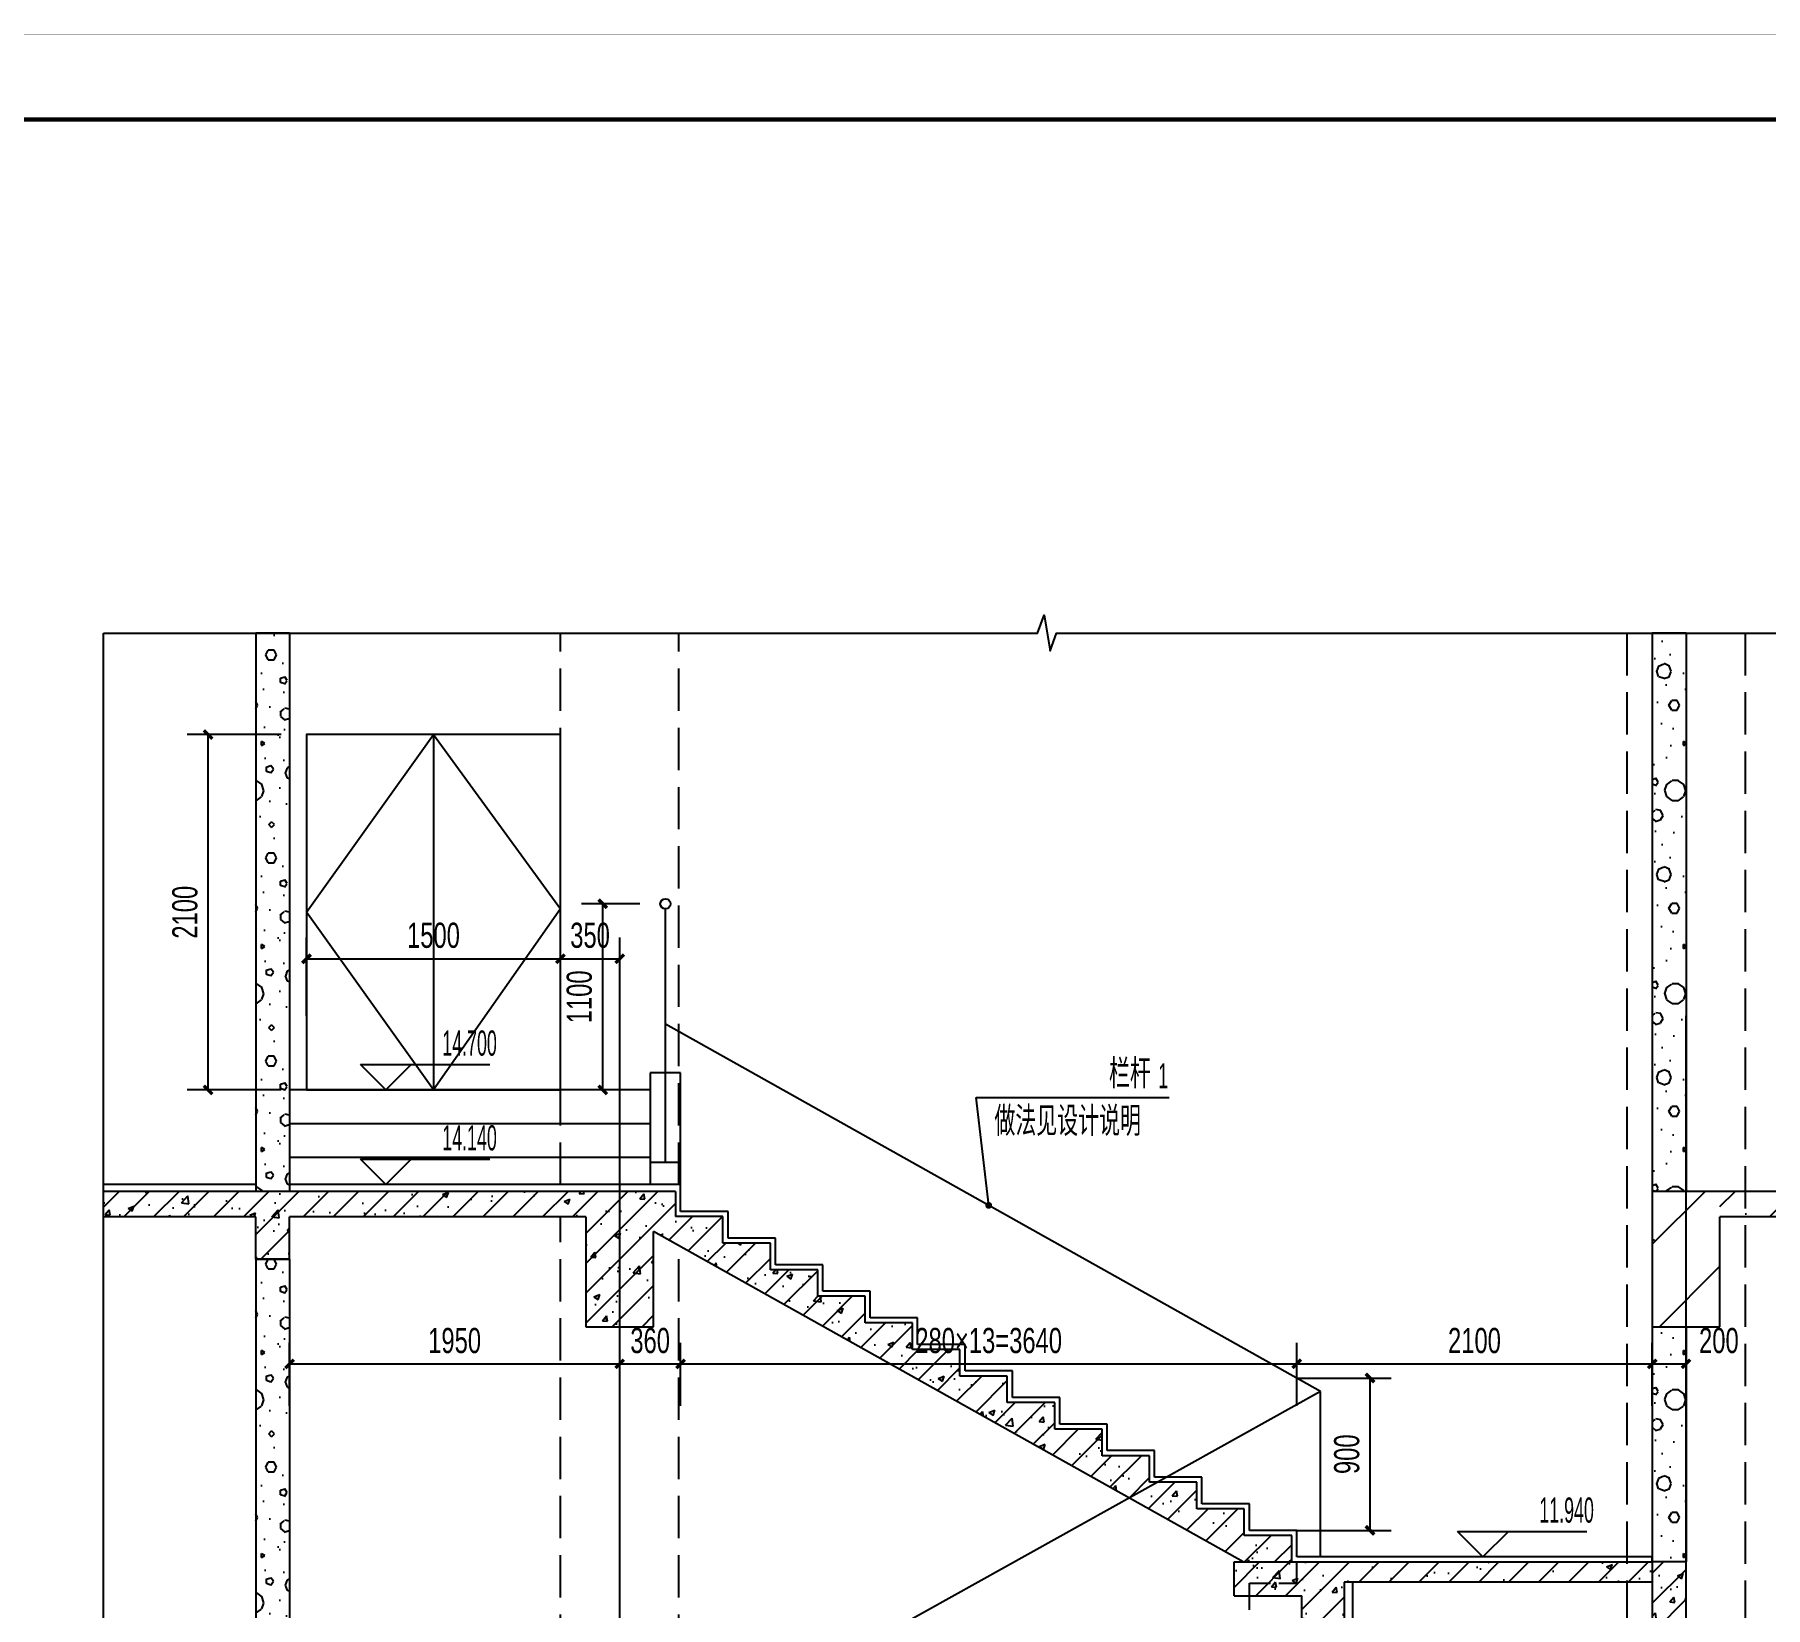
# Model space of a CAD drawing. Extents: x -26219 to 315419, y -160410 to -120810.
# Drawn here: x 119447 to 129672, y -135656 to -126361 of the extents above; entities that cross this region are included whole.
import ezdxf
from ezdxf.xclip import XClip

# ---------------------------------------------------------------- set-up
doc = ezdxf.new("R2010")
doc.units = 0
doc.header["$LTSCALE"] = 1000
doc.header["$MEASUREMENT"] = 0
doc.header["$XCLIPFRAME"] = 0
doc.linetypes.add('104-14# 核心筒$2$DOTE', pattern=[2.42, 2, -0.2, 0.02, -0.2])
doc.linetypes.add('DASH', pattern=[0.35, 0.25, -0.1])
for name, color, linetype in [('01-标注_尺寸', 124, 'Continuous'), ('01-标注_标高', 200, 'Continuous'), ('01-标注_符号', 200, 'Continuous'), ('02-TEXT_标注', 130, 'Continuous'), ('05-填充_天正', 26, 'Continuous'), ('104-14# 核心筒$2$A_AXIS-轴线', 36, '104-14# 核心筒$2$DOTE'), ('A-E_栏杆', 232, 'Continuous'), ('A_AXIS-轴线', 36, 'Continuous'), ('A_STR-砌块墙', 121, 'Continuous'), ('A_STR-砼墙', 51, 'Continuous'), ('A_STR-砼柱', 51, 'Continuous'), ('S_E_A-E_楼梯', 4, 'Continuous'), ('S_SURFACE', 6, 'Continuous')]:
    doc.layers.add(name, color=color, linetype=linetype)
doc.styles.add('_TCH_DIM', font='ros.shx', dxfattribs={"width": 0.75, "bigfont": 'jd.shx'})
doc.styles.add('_TCH_DIM_T3', font='ros.shx', dxfattribs={"width": 0.705882, "bigfont": 'jd.shx'})
doc.dimstyles.new('_TCH_ARCH&&50', dxfattribs={"dimtxt": 148.75, "dimasz": 50, "dimexe": 125, "dimexo": 150, "dimgap": 63.125, "dimtad": 1, "dimdec": 0, "dimzin": 0, "dimdsep": 46, "dimtxsty": '_TCH_DIM_T3', "dimblk": 'ARCHTICK', "dimcen": 0.09, "dimclrt": 7, "dimazin": 2, "dimtfac": 1, "dimtdec": 0, "dimtix": 1, "dimtmove": 2, "dimatfit": 3, "dimfxl": 0, "dimtolj": 1, "dimtzin": 0, "dimarcsym": 0})
pattern_1 = [(45, (0, 0), (-88.38835, 88.38835), []), (50, (0, 0), (358.6301, -31.37607), [37.5, -412.5]), (355, (0, 0), (-69.3757, 376.0961), [30, -330]), (100.4514, (29.9, -2.6), (289.2547, 344.7198), [31.8701, -350.57106]), (46.1842, (0, 100), (533.6205, -82.7595), [56.25, -618.75]), (96.6356, (44.47, 93.1), (467.3314, 487.059), [47.8051, -525.8565]), (351.1842, (0, 100), (467.331, 487.0593), [45, -495]), (21, (50, 75), (298.45353, -201.30945), [37.5, -412.5]), (326, (50, 75), (121.6577, 362.575), [30, -330]), (71.4514, (74.87, 58.22), (420.1113, 161.26525), [31.8701, -350.57106]), (37.5, (0, 0), (6.07993, 166.44693), [0, -326, 0, -335, 0, -331.25]), (7.5, (0, 0), (131.53477, 197.20586), [0, -191, 0, -318.5, 0, -126.25]), (327.5, (-111.5, 0), (266.91122, -11.27744), [0, -125, 0, -390, 0, -517.5]), (317.5, (-161.5, 0), (291.59308, 50.0525), [0, -162.5, 0, -259, 0, -367.5])]
pattern_2 = [(0, (177, -183), (300, 600), [0, -600]), (0, (-174, -264), (300, 600), [0, -600]), (0, (21, -270), (300, 600), [0, -600]), (0, (234, -93), (300, 600), [0, -600]), (0, (-15, -300), (300, 600), [0, -600]), (0, (294, 285), (300, 600), [0, -600]), (0, (111, 237), (300, 600), [0, -600]), (0, (207, 162), (300, 600), [0, -600]), (0, (-282, 150), (300, 600), [0, -600]), (0, (12, 123), (300, 600), [0, -600]), (0, (-102, -30), (300, 600), [0, -600]), (0, (-96, -255), (300, 600), [0, -600]), (0, (129, -279), (300, 600), [0, -600]), (0, (294, -15), (300, 600), [0, -600]), (0, (-267, -108), (300, 600), [0, -600]), (0, (-216, -6), (300, 600), [0, -600]), (0, (18, -48), (300, 600), [0, -600]), (0, (-66, -135), (300, 600), [0, -600]), (0, (-114, 63), (300, 600), [0, -600]), (0, (-39, 288), (300, 600), [0, -600]), (0, (-243, -234), (300, 600), [0, -600]), (0, (87, 165), (300, 600), [0, -600]), (0, (-192, 174), (300, 600), [0, -600]), (0, (-240, 252), (300, 600), [0, -600]), (130.601294, (257.143, 97.143), (-1499.9999834, 1800.000008), [26.3416, -11037.111]), (18.43495, (214.29, 108.57), (1499.999994, 599.999996), [27.1052, -3767.6279]), (90, (214.3, 82.86), (300, 600), [25.7143, -1174.2857]), (161.56505, (240, 74.29), (-1500.000008, 599.999955), [27.1052, -3767.6279]), (53.1301, (240, 74.29), (300, 600), [28.5714, -2971.4285]), (135, (262.86, -231.43), (-300.00004, 599.99996), [24.2437, -1672.8126]), (45, (228.57, -231.43), (300, 600), [24.2437, -1672.8126]), (135, (245.71, -248.57), (-300.00004, 599.99996), [24.2437, -1672.8126]), (45, (245.71, -248.57), (300, 600), [24.2437, -1672.8126]), (116.56505, (-25.7, 171.43), (-5e-05, 1200), [31.9438, -638.8765]), (180, (-40, 200), (-300, 600), [34.2857, -565.7142]), (63.43495, (-88.57, 171.43), (3e-06, 1200), [31.9438, -638.8765]), (116.56505, (-74.3, 142.86), (-5e-05, 1200), [31.9438, -638.8765]), (0, (-74.3, 142.86), (300, 600), [34.2857, -565.7142]), (63.43495, (-40, 142.86), (3e-06, 1200), [31.9438, -638.8765]), (107.102728, (200, -31.429), (-899.9999656, 3000.0000048), [38.8613, -16282.9025]), (143.972626, (188.57, 5.714), (-5699.999928, 4199.999995), [38.8613, -8122.02]), (180, (157.14, 28.6), (-300, 600), [37.1429, -562.8571]), (36.027373, (88.57, 5.714), (5699.999958, 4199.999955), [38.8613, -8122.02]), (71.56505, (77.14, -28.57), (900.000005, 2999.999995), [36.1403, -3758.5928]), (107.102728, (88.571, -65.714), (-899.9999656, 3000.0000048), [38.8613, -16282.9025]), (143.972626, (120, -88.57), (-5699.999928, 4199.999995), [38.8613, -8122.02]), (0, (120, -88.6), (300, 600), [37.1429, -562.8571]), (36.027373, (157.143, -88.57), (5699.999958, 4199.999955), [38.8613, -8122.02]), (71.56505, (188.57, -65.71), (900.000005, 2999.999995), [36.1403, -3758.5928]), (150.25512, (205.714, 248.57), (-900.000002, 599.999993), [23.035, -4814.3196]), (90, (185.7, 237.14), (300, 600), [22.8571, -1177.1427]), (29.74488, (185.714, 237.14), (900, 599.999997), [23.035, -4814.3196]), (116.56505, (65.7, -177.14), (-5e-05, 1200), [31.9438, -638.8765]), (168.690067, (51.43, -148.57), (-2700.000002, 599.999985), [29.1373, -6089.6855]), (41.185925, (0, -162.857), (7499.9999546, 6599.9999423), [30.3718, -12725.802]), (90, (0, -191.43), (300, 600), [28.5714, -1171.4285]), (138.814074, (22.857, -211.429), (-7499.9998667, 6600.000042), [30.3718, -12725.802]), (16.699244, (22.857, -211.429), (9899.9999255, 2999.9999686), [29.8295, -12498.5375]), (60.945396, (51.43, -202.857), (299.999999, 599.9999947), [29.416, -12325.3395]), (109.983106, (-185.714, 74.286), (-1500.0000056, 4199.999989), [33.442, -14012.1975]), (155.556045, (-197.143, 105.714), (-3900.000015, 1799.9999626), [34.523, -14465.1315]), (24.443955, (-260, 105.714), (3900.000002, 1799.9999913), [34.523, -14465.1315]), (70.016893, (-271.429, 74.286), (1500.0000045, 4199.9999896), [33.442, -14012.1975]), (109.983106, (-260, 42.857), (-1500.0000056, 4199.999989), [33.442, -14012.1975]), (160.016893, (-228.57, 31.43), (-1500.000001, 599.999973), [33.442, -6989.3775]), (19.983107, (-228.57, 31.43), (1499.999992, 599.999999), [33.442, -6989.3775]), (70.016893, (-197.143, 42.857), (1500.0000045, 4199.9999896), [33.442, -14012.1975]), (122.005383, (37.14, 20), (-300.00004, 599.99997), [26.9542, -5633.434]), (18.43495, (-2.86, 34.29), (1499.999994, 599.999996), [27.1052, -3767.6279]), (90, (-2.86, 8.57), (300, 600), [25.7143, -1174.2857]), (161.56505, (22.86, 0), (-1500.000008, 599.999955), [27.1052, -3767.6279]), (54.462322, (22.857, 0), (2099.999997, 2999.9999955), [24.578, -10298.2115]), (116.56505, (-137.14, -125.7), (-5e-05, 1200), [31.9438, -638.8765]), (180, (-151.4, -97.14), (-300, 600), [31.4286, -568.5714]), (59.036243, (-200, -125.714), (300.000001, 599.999997), [33.3197, -6963.822]), (120.963756, (-182.857, -154.286), (-300.000041, 599.999972), [33.3197, -6963.822]), (0, (-182.86, -154.3), (300, 600), [31.4286, -568.5714]), (63.43495, (-151.43, -154.3), (3e-06, 1200), [31.9438, -638.8765])]

# ---------------------------------------------------------------- blocks, each defined once
blk = doc.blocks.new('104-14# 核心筒')
at = {"layer": '104-14# 核心筒$2$A_AXIS-轴线'}
blk.add_line((-9370.1, 284000), (120259.9, 284000), dxfattribs=at)
blk = doc.blocks.new('图框-A1+3-4')
for points, const_width in [([(0, 0), (1471, 0), (1471, 594), (0, 594)], 0.05), ([(1396, 584), (25, 584), (25, 10), (1396, 10)], 0.5)]:
    blk.add_lwpolyline(points, close=True, dxfattribs=dict(const_width=const_width))
blk = doc.blocks.new('_ArchTick')
at = {"color": 0, "linetype": 'ByBlock', "const_width": 0.4}
blk.add_lwpolyline([(-0.5, -0.5), (0.5, 0.5)], dxfattribs=at)
blk = doc.blocks.new('*D267')
at = {"layer": '01-标注_尺寸', "color": 0, "lineweight": -2, "transparency": 16777216}
for p, q in [((129003, -134465), (129003, -134092)), ((129203, -134465), (129203, -134092)), ((129003, -134217), (129203, -134217))]:
    blk.add_line(p, q, dxfattribs=at)
at = {"layer": 'Defpoints', "color": 0, "transparency": 16777216}
for p in [(129203, -134217), (129003, -134615), (129203, -134615)]:
    blk.add_point(p, dxfattribs=at)
at = {"layer": '01-标注_尺寸', "color": 0, "lineweight": -2, "transparency": 16777216, "xscale": 50, "yscale": 50, "zscale": 50, "rotation": 180}
blk.add_blockref('_ArchTick', (129003, -134217), dxfattribs=at)
at = {"layer": '01-标注_尺寸', "color": 0, "lineweight": -2, "transparency": 16777216, "xscale": 50, "yscale": 50, "zscale": 50}
blk.add_blockref('_ArchTick', (129203, -134217), dxfattribs=at)
at = {"layer": '01-标注_尺寸', "color": 7, "transparency": 16777216, "insert": (129397, -134080), "char_height": 148.8, "attachment_point": 5, "style": '_TCH_DIM_T3'}
blk.add_mtext('\\A1;200', dxfattribs=at)
blk = doc.blocks.new('*D268')
at = {"layer": '01-标注_尺寸', "color": 0, "lineweight": -2, "transparency": 16777216}
for p, q in [((126903, -134465), (126903, -134092)), ((129003, -134465), (129003, -134092)), ((126903, -134217), (129003, -134217))]:
    blk.add_line(p, q, dxfattribs=at)
at = {"layer": 'Defpoints', "color": 0, "transparency": 16777216}
for p in [(129003, -134217), (126903, -134615), (129003, -134615)]:
    blk.add_point(p, dxfattribs=at)
at = {"layer": '01-标注_尺寸', "color": 0, "lineweight": -2, "transparency": 16777216, "xscale": 50, "yscale": 50, "zscale": 50, "rotation": 180}
blk.add_blockref('_ArchTick', (126903, -134217), dxfattribs=at)
at = {"layer": '01-标注_尺寸', "color": 0, "lineweight": -2, "transparency": 16777216, "xscale": 50, "yscale": 50, "zscale": 50}
blk.add_blockref('_ArchTick', (129003, -134217), dxfattribs=at)
at = {"layer": '01-标注_尺寸', "color": 7, "transparency": 16777216, "insert": (127953, -134080), "char_height": 148.8, "attachment_point": 5, "style": '_TCH_DIM_T3'}
blk.add_mtext('\\A1;2100', dxfattribs=at)
blk = doc.blocks.new('*D269')
at = {"layer": '01-标注_尺寸', "color": 0, "lineweight": -2, "transparency": 16777216}
for p, q in [((123263, -134465), (123263, -134092)), ((126903, -134465), (126903, -134092)), ((123263, -134217), (126903, -134217))]:
    blk.add_line(p, q, dxfattribs=at)
at = {"layer": 'Defpoints', "color": 0, "transparency": 16777216}
for p in [(126903, -134217), (123263, -134615), (126903, -134615)]:
    blk.add_point(p, dxfattribs=at)
at = {"layer": '01-标注_尺寸', "color": 0, "lineweight": -2, "transparency": 16777216, "xscale": 50, "yscale": 50, "zscale": 50, "rotation": 180}
blk.add_blockref('_ArchTick', (123263, -134217), dxfattribs=at)
at = {"layer": '01-标注_尺寸', "color": 0, "lineweight": -2, "transparency": 16777216, "xscale": 50, "yscale": 50, "zscale": 50}
blk.add_blockref('_ArchTick', (126903, -134217), dxfattribs=at)
at = {"layer": '01-标注_尺寸', "color": 7, "transparency": 16777216, "insert": (125083, -134080), "char_height": 148.75, "attachment_point": 5, "style": '_TCH_DIM_T3'}
blk.add_mtext('\\A1;280×13=3640', dxfattribs=at)
blk = doc.blocks.new('*D270')
at = {"layer": '01-标注_尺寸', "color": 0, "lineweight": -2, "transparency": 16777216}
for p, q in [((122903, -134465), (122903, -134092)), ((123263, -134465), (123263, -134092)), ((122903, -134217), (123263, -134217))]:
    blk.add_line(p, q, dxfattribs=at)
at = {"layer": 'Defpoints', "color": 0, "transparency": 16777216}
for p in [(123263, -134217), (122903, -134615), (123263, -134615)]:
    blk.add_point(p, dxfattribs=at)
at = {"layer": '01-标注_尺寸', "color": 0, "lineweight": -2, "transparency": 16777216, "xscale": 50, "yscale": 50, "zscale": 50, "rotation": 180}
blk.add_blockref('_ArchTick', (122903, -134217), dxfattribs=at)
at = {"layer": '01-标注_尺寸', "color": 0, "lineweight": -2, "transparency": 16777216, "xscale": 50, "yscale": 50, "zscale": 50}
blk.add_blockref('_ArchTick', (123263, -134217), dxfattribs=at)
at = {"layer": '01-标注_尺寸', "color": 7, "transparency": 16777216, "insert": (123083, -134080), "char_height": 148.8, "attachment_point": 5, "style": '_TCH_DIM_T3'}
blk.add_mtext('\\A1;360', dxfattribs=at)
blk = doc.blocks.new('*D271')
at = {"layer": '01-标注_尺寸', "color": 0, "lineweight": -2, "transparency": 16777216}
for p, q in [((120953, -134465), (120953, -134092)), ((122903, -134465), (122903, -134092)), ((120953, -134217), (122903, -134217))]:
    blk.add_line(p, q, dxfattribs=at)
at = {"layer": 'Defpoints', "color": 0, "transparency": 16777216}
for p in [(122903, -134217), (120953, -134615), (122903, -134615)]:
    blk.add_point(p, dxfattribs=at)
at = {"layer": '01-标注_尺寸', "color": 0, "lineweight": -2, "transparency": 16777216, "xscale": 50, "yscale": 50, "zscale": 50, "rotation": 180}
blk.add_blockref('_ArchTick', (120953, -134217), dxfattribs=at)
at = {"layer": '01-标注_尺寸', "color": 0, "lineweight": -2, "transparency": 16777216, "xscale": 50, "yscale": 50, "zscale": 50}
blk.add_blockref('_ArchTick', (122903, -134217), dxfattribs=at)
at = {"layer": '01-标注_尺寸', "color": 7, "transparency": 16777216, "insert": (121928, -134080), "char_height": 148.8, "attachment_point": 5, "style": '_TCH_DIM_T3'}
blk.add_mtext('\\A1;1950', dxfattribs=at)
blk = doc.blocks.new('*D913')
at = {"layer": '01-标注_尺寸', "color": 0, "lineweight": -2, "transparency": 16777216}
for p, q in [((126903, -134301), (127461, -134301)), ((127336, -135201), (127336, -134301)), ((126903, -135201), (127461, -135201))]:
    blk.add_line(p, q, dxfattribs=at)
at = {"layer": 'Defpoints', "color": 0, "transparency": 16777216}
for p in [(126753, -134301), (127336, -134301), (126753, -135201)]:
    blk.add_point(p, dxfattribs=at)
at = {"layer": '01-标注_尺寸', "color": 0, "lineweight": -2, "transparency": 16777216, "xscale": 50, "yscale": 50, "zscale": 50}
for p, rotation in [((127336, -134301), 90), ((127336, -135201), 270)]:
    blk.add_blockref('_ArchTick', p, dxfattribs=dict(at, rotation=rotation))
at = {"layer": '01-标注_尺寸', "color": 7, "transparency": 16777216, "insert": (127199, -134751), "char_height": 148.8, "attachment_point": 5, "rotation": 90, "style": '_TCH_DIM_T3'}
blk.add_mtext('\\A1;900', dxfattribs=at)
blk = doc.blocks.new('*D1562')
at = {"layer": '01-标注_尺寸', "color": 0, "lineweight": -2, "transparency": 16777216}
for p, q in [((123023, -131498), (122678, -131498)), ((122803, -132598), (122803, -131498)), ((123023, -132598), (122678, -132598))]:
    blk.add_line(p, q, dxfattribs=at)
at = {"layer": 'Defpoints', "color": 0, "transparency": 16777216}
for p in [(122803, -131498), (123173, -131498), (123173, -132598)]:
    blk.add_point(p, dxfattribs=at)
at = {"layer": '01-标注_尺寸', "color": 0, "lineweight": -2, "transparency": 16777216, "xscale": 50, "yscale": 50, "zscale": 50}
for p, rotation in [((122803, -131498), 90), ((122803, -132598), 270)]:
    blk.add_blockref('_ArchTick', p, dxfattribs=dict(at, rotation=rotation))
at = {"layer": '01-标注_尺寸', "color": 7, "transparency": 16777216, "insert": (122665, -132048), "char_height": 148.8, "attachment_point": 5, "rotation": 90, "style": '_TCH_DIM_T3'}
blk.add_mtext('\\A1;1100', dxfattribs=at)
blk = doc.blocks.new('*D1682')
at = {"layer": '01-标注_尺寸', "color": 0, "lineweight": -2, "transparency": 16777216}
for p, q in [((121053, -132160), (121053, -131698)), ((122553, -132160), (122553, -131698)), ((121053, -131823), (122553, -131823))]:
    blk.add_line(p, q, dxfattribs=at)
at = {"layer": 'Defpoints', "color": 0, "transparency": 16777216}
for p in [(122553, -131823), (121053, -132310), (122553, -132310)]:
    blk.add_point(p, dxfattribs=at)
at = {"layer": '01-标注_尺寸', "color": 0, "lineweight": -2, "transparency": 16777216, "xscale": 50, "yscale": 50, "zscale": 50, "rotation": 180}
blk.add_blockref('_ArchTick', (121053, -131823), dxfattribs=at)
at = {"layer": '01-标注_尺寸', "color": 0, "lineweight": -2, "transparency": 16777216, "xscale": 50, "yscale": 50, "zscale": 50}
blk.add_blockref('_ArchTick', (122553, -131823), dxfattribs=at)
at = {"layer": '01-标注_尺寸', "color": 7, "transparency": 16777216, "insert": (121803, -131685), "char_height": 148.8, "attachment_point": 5, "style": '_TCH_DIM_T3'}
blk.add_mtext('\\A1;1500', dxfattribs=at)
blk = doc.blocks.new('*D1683')
at = {"layer": '01-标注_尺寸', "color": 0, "lineweight": -2, "transparency": 16777216}
for p, q in [((122553, -132160), (122553, -131698)), ((122903, -132160), (122903, -131698)), ((122553, -131823), (122903, -131823))]:
    blk.add_line(p, q, dxfattribs=at)
at = {"layer": 'Defpoints', "color": 0, "transparency": 16777216}
for p in [(122903, -131823), (122553, -132310), (122903, -132310)]:
    blk.add_point(p, dxfattribs=at)
at = {"layer": '01-标注_尺寸', "color": 0, "lineweight": -2, "transparency": 16777216, "xscale": 50, "yscale": 50, "zscale": 50, "rotation": 180}
blk.add_blockref('_ArchTick', (122553, -131823), dxfattribs=at)
at = {"layer": '01-标注_尺寸', "color": 0, "lineweight": -2, "transparency": 16777216, "xscale": 50, "yscale": 50, "zscale": 50}
blk.add_blockref('_ArchTick', (122903, -131823), dxfattribs=at)
at = {"layer": '01-标注_尺寸', "color": 7, "transparency": 16777216, "insert": (122728, -131685), "char_height": 148.8, "attachment_point": 5, "style": '_TCH_DIM_T3'}
blk.add_mtext('\\A1;350', dxfattribs=at)
blk = doc.blocks.new('*D1684')
at = {"layer": '01-标注_尺寸', "color": 0, "lineweight": -2, "transparency": 16777216}
for p, q in [((120903, -130498), (120347, -130498)), ((120472, -132598), (120472, -130498)), ((120903, -132598), (120347, -132598))]:
    blk.add_line(p, q, dxfattribs=at)
at = {"layer": 'Defpoints', "color": 0, "transparency": 16777216}
for p in [(120472, -130498), (121053, -130498), (121053, -132598)]:
    blk.add_point(p, dxfattribs=at)
at = {"layer": '01-标注_尺寸', "color": 0, "lineweight": -2, "transparency": 16777216, "xscale": 50, "yscale": 50, "zscale": 50}
for p, rotation in [((120472, -130498), 90), ((120472, -132598), 270)]:
    blk.add_blockref('_ArchTick', p, dxfattribs=dict(at, rotation=rotation))
at = {"layer": '01-标注_尺寸', "color": 7, "transparency": 16777216, "insert": (120335, -131548), "char_height": 148.8, "attachment_point": 5, "rotation": 90, "style": '_TCH_DIM_T3'}
blk.add_mtext('\\A1;2100', dxfattribs=at)

msp = doc.modelspace()

# ---------------------------------------------------------------- hatches: boundary and pattern name
at = {"layer": '05-填充_天正'}
h = msp.add_hatch(dxfattribs=at)
h.set_pattern_fill('加气混凝土', color=256, scale=50, style=0)
h.set_pattern_definition(pattern_2)
h.paths.add_polyline_path([(120753.2, -129898), (120753.2, -133198), (120953.2, -133198), (120953.2, -129898)])
h = msp.add_hatch(dxfattribs=at)
h.set_pattern_fill('加气混凝土', color=256, scale=50, style=0)
h.set_pattern_definition(pattern_2)
h.paths.add_polyline_path([(129003.2, -133198), (129203.2, -133198), (129203.2, -129898), (129003.2, -129898)])
h = msp.add_hatch(dxfattribs=at)
h.set_pattern_fill('钢筋混凝土', color=256, scale=50, style=0)
h.set_pattern_definition(pattern_1)
h.paths.add_polyline_path([(122903.2, -133198), (119853.2, -133198), (119853.2, -133348), (120753.2, -133348), (120753.2, -133598), (120953.2, -133598), (120953.2, -133348), (122903.2, -133348)])
h = msp.add_hatch(dxfattribs=at)
h.set_pattern_fill('钢筋混凝土', color=256, scale=50, style=0)
h.set_pattern_definition(pattern_1)
h.paths.add_polyline_path([(122703.2, -133998), (123103.2, -133998), (123103.2, -133198), (122703.2, -133198)])
h = msp.add_hatch(dxfattribs=at)
h.set_pattern_fill('钢筋混凝土', color=256, scale=50, style=0)
h.set_pattern_definition(pattern_1)
h.paths.add_polyline_path([(123103.2, -133198), (123103.2, -133434.5), (126586.9, -135387.9), (126873.2, -135387.9), (126873.2, -135230.9), (126593.2, -135230.9), (126593.2, -135073.9), (126313.2, -135073.9), (126313.2, -134916.9), (126033.2, -134916.9), (126033.2, -134759.9), (125753.2, -134759.9), (125753.2, -134602.9), (125473.2, -134602.9), (125473.2, -134445.9), (125193.2, -134445.9), (125193.2, -134288.9), (124913.2, -134288.9), (124913.2, -134131.9), (124633.2, -134131.9), (124633.2, -133974.9), (124353.2, -133974.9), (124353.2, -133817.9), (124073.2, -133817.9), (124073.2, -133660.9), (123793.2, -133660.9), (123793.2, -133503.9), (123513.2, -133503.9), (123513.2, -133346.9), (123233.2, -133346.9), (123233.2, -133198)])
h = msp.add_hatch(dxfattribs=at)
h.set_pattern_fill('钢筋混凝土', color=256, scale=150, style=0)
h.set_pattern_definition([(45, (0, 0), (-265.16504, 265.16504), []), (50, (0, 0), (1075.8903, -94.128), [112.5, -1237.5]), (355, (0, 0), (-208.127, 1128.288), [90, -990]), (100.4514, (89.7, -7.8), (867.764, 1034.1593), [95.61, -1051.713]), (46.1842, (0, 300), (1600.862, -248.2785), [168.75, -1856.25]), (96.6356, (133.4, 279.3), (1401.994, 1461.177), [143.415, -1577.57]), (351.1842, (0, 300), (1401.993, 1461.178), [135, -1485]), (21, (150, 225), (895.3606, -603.9283), [112.5, -1237.5]), (326, (150, 225), (364.973, 1087.725), [90, -990]), (71.4514, (224.6, 174.7), (1260.334, 483.796), [95.61, -1051.713]), (37.5, (0, 0), (18.2398, 499.3408), [0, -978, 0, -1005, 0, -993.75]), (7.5, (0, 0), (394.6043, 591.6176), [0, -573, 0, -955.5, 0, -378.75]), (327.5, (-334.5, 0), (800.73365, -33.8323), [0, -375, 0, -1170, 0, -1552.5]), (317.5, (-484.5, 0), (874.7793, 150.1575), [0, -487.5, 0, -777, 0, -1102.5])])
h.paths.add_polyline_path([(129003.2, -133998), (129403.2, -133998), (129403.2, -133198), (129003.2, -133198)])
h = msp.add_hatch(dxfattribs=at)
h.set_pattern_fill('钢筋混凝土', color=256, scale=100, style=0)
h.set_pattern_definition([(45, (0, 0), (-176.7767, 176.7767), []), (50, (0, 0), (717.2602, -62.7521), [75, -825]), (355, (0, 0), (-138.7513, 752.192), [60, -660]), (100.4514, (59.8, -5.2), (578.5094, 689.4395), [63.7402, -701.142]), (46.1842, (0, 200), (1067.241, -165.519), [112.5, -1237.5]), (96.6356, (88.9, 186.2), (934.6627, 974.118), [95.61, -1051.713]), (351.1842, (0, 200), (934.662, 974.1186), [90, -990]), (21, (100, 150), (596.907, -402.6189), [75, -825]), (326, (100, 150), (243.3153, 725.15), [60, -660]), (71.4514, (149.74, 116.45), (840.2226, 322.5305), [63.7402, -701.142]), (37.5, (0, 0), (12.15986, 332.89385), [0, -652, 0, -670, 0, -662.5]), (7.5, (0, 0), (263.06954, 394.4117), [0, -382, 0, -637, 0, -252.5]), (327.5, (-223, 0), (533.82244, -22.55487), [0, -250, 0, -780, 0, -1035]), (317.5, (-323, 0), (583.1862, 100.105), [0, -325, 0, -518, 0, -735])])
h.paths.add_polyline_path([(131003.2, -133198), (129403.2, -133198), (129403.2, -133348), (131003.2, -133348)])
h = msp.add_hatch(dxfattribs=at)
h.set_pattern_fill('加气混凝土', color=256, scale=50, style=0)
h.set_pattern_definition(pattern_2)
h.paths.add_polyline_path([(120753.2, -133598), (120753.2, -137798), (120953.2, -137798), (120953.2, -133598)])
h = msp.add_hatch(dxfattribs=at)
h.set_pattern_fill('加气混凝土', color=256, scale=50, style=0)
h.set_pattern_definition(pattern_2)
h.paths.add_polyline_path([(129003.2, -135387.9), (129203.2, -135387.9), (129203.2, -133998), (129003.2, -133998)])
h = msp.add_hatch(dxfattribs=at)
h.set_pattern_fill('钢筋混凝土', color=256, scale=50, style=0)
h.set_pattern_definition([(45, (-1583.41, 53305.67), (-88.38835, 88.38835), []), (50, (-1583.4, 53305.67), (358.6301, -31.37607), [37.5, -412.5]), (355, (-1583.4, 53305.67), (-69.37567, 376.09607), [30, -330]), (100.4514, (-1553.53, 53303.05), (289.2547, 344.71977), [31.8701, -350.57106]), (46.1842, (-1583.4, 53405.67), (533.6205, -82.7595), [56.25, -618.75]), (96.6356, (-1538.94, 53398.77), (467.3314, 487.0589), [47.8051, -525.8565]), (351.1842, (-1583.4, 53405.67), (467.331, 487.0593), [45, -495]), (21, (-1533.4, 53380.67), (298.45353, -201.30945), [37.5, -412.5]), (326, (-1533.4, 53380.67), (121.65767, 362.575), [30, -330]), (71.4514, (-1508.54, 53363.9), (420.1113, 161.26525), [31.8701, -350.57106]), (37.5, (-1583.41, 53305.67), (6.07993, 166.44693), [0, -326, 0, -335, 0, -331.25]), (7.5, (-1583.41, 53305.67), (131.53477, 197.20586), [0, -191, 0, -318.5, 0, -126.25]), (327.5, (-1694.91, 53305.67), (266.91122, -11.277436), [0, -125, 0, -390, 0, -517.5]), (317.5, (-1744.91, 53305.67), (291.59308, 50.0525), [0, -162.5, 0, -259, 0, -367.5])])
h.paths.add_polyline_path([(129003.2, -135387.9), (129003.2, -135507.9), (127183.2, -135507.9), (127183.2, -135787.9), (126933.2, -135787.9), (126933.2, -135587.9), (126533.2, -135587.9), (126533.2, -135387.9)])
h = msp.add_hatch(dxfattribs=at)
h.set_pattern_fill('钢筋混凝土', color=256, scale=50, style=0)
h.set_pattern_definition(pattern_1)
h.paths.add_polyline_path([(129203.2, -135787.9), (129203.2, -135387.9), (129003.2, -135387.9), (129003.2, -135787.9)])

# ---------------------------------------------------------------- linework, layer by layer
at = {"layer": '01-标注_标高'}
for p, q in [((121522.1, -132598), (121372.1, -132448)), ((121372.1, -132448), (122135.5, -132448)), ((121522.1, -132598), (121672.1, -132448)), ((121522.1, -133157.9), (121372.1, -133007.9)), ((121372.1, -133007.9), (122135.5, -133007.9)), ((121522.1, -133157.9), (121672.1, -133007.9)), ((128003.2, -135357.9), (127853.2, -135207.9)), ((127853.2, -135207.9), (128616.5, -135207.9)), ((128003.2, -135357.9), (128153.2, -135207.9))]:
    msp.add_line(p, q, dxfattribs=at)
at = {"layer": '01-标注_符号'}
for p, q in [((125083.2, -133280.4), (125009.6, -132642.1)), ((125009.6, -132642.1), (126150.3, -132642.1))]:
    msp.add_line(p, q, dxfattribs=at)
for points in [[(119853.2, -129898), (125371.9, -129898), (125410.1, -129793), (125447.1, -130003), (125484.4, -129898), (131003.2, -129898)], [(119853.2, -154148), (119853.2, -142079.3), (119748.2, -142041), (119958.2, -142004), (119853.2, -141966.8), (119853.2, -129898)]]:
    msp.add_lwpolyline(points, dxfattribs=at)
at = {"layer": '01-标注_符号', "const_width": 20}
msp.add_lwpolyline([(125084.3, -133290.3, 1), (125082, -133270.4, 1)], format="xyb", close=True, dxfattribs=at)
at = {"layer": 'A-E_栏杆'}
for p, q in [((123173.2, -133027.9), (123173.2, -131527.9)), ((127043.2, -135357.9), (127043.2, -134379.4))]:
    msp.add_line(p, q, dxfattribs=at)
for points in [[(127043.2, -134379.4), (123173.2, -132209.4)], [(127043.2, -134379.9), (122843.2, -136719.9)]]:
    msp.add_lwpolyline(points, dxfattribs=at)
msp.add_circle((123173.2, -131497.9), 30, dxfattribs=at)
at = {"layer": 'A_AXIS-轴线'}
for p, q in [((122903.2, -153848), (122903.2, -132159.9)), ((129203.2, -153848), (129203.2, -132159.9))]:
    msp.add_line(p, q, dxfattribs=at)
at = {"layer": 'A_STR-砌块墙'}
for p, q in [((120753.2, -129898), (120753.2, -133198)), ((120953.2, -129898), (120753.2, -129898)), ((120953.2, -129898), (120953.2, -133198)), ((129003.2, -129898), (129003.2, -133198)), ((129203.2, -129898), (129003.2, -129898)), ((129203.2, -129898), (129203.2, -133198)), ((120953.2, -133198), (120753.2, -133198)), ((120753.2, -133598), (120753.2, -137798)), ((120953.2, -133598), (120753.2, -133598)), ((120953.2, -133598), (120953.2, -137798)), ((129003.2, -133998), (129003.2, -135387.9)), ((129203.2, -133998), (129203.2, -135387.9))]:
    msp.add_line(p, q, dxfattribs=at)
at = {"layer": 'A_STR-砼墙'}
for p, q in [((123233.2, -133198), (123103.2, -133198)), ((123233.2, -133198), (123233.2, -133346.9)), ((131003.2, -133198), (129403.2, -133198)), ((126586.9, -135387.9), (123103.2, -133434.5)), ((123513.2, -133346.9), (123233.2, -133346.9)), ((123513.2, -133503.9), (123513.2, -133346.9)), ((131003.2, -133348), (129403.2, -133348)), ((123793.2, -133503.9), (123513.2, -133503.9)), ((123793.2, -133660.9), (123793.2, -133503.9)), ((124073.2, -133660.9), (123793.2, -133660.9)), ((124073.2, -133817.9), (124073.2, -133660.9)), ((124353.2, -133817.9), (124073.2, -133817.9)), ((124353.2, -133974.9), (124353.2, -133817.9)), ((124633.2, -133974.9), (124353.2, -133974.9)), ((124633.2, -134131.9), (124633.2, -133974.9)), ((124913.2, -134131.9), (124633.2, -134131.9)), ((124913.2, -134288.9), (124913.2, -134131.9)), ((125193.2, -134288.9), (124913.2, -134288.9)), ((125193.2, -134445.9), (125193.2, -134288.9)), ((125473.2, -134445.9), (125193.2, -134445.9)), ((125473.2, -134602.9), (125473.2, -134445.9)), ((125753.2, -134602.9), (125473.2, -134602.9)), ((125753.2, -134759.9), (125753.2, -134602.9)), ((126033.2, -134759.9), (125753.2, -134759.9)), ((126033.2, -134916.9), (126033.2, -134759.9)), ((126313.2, -134916.9), (126033.2, -134916.9)), ((126313.2, -135073.9), (126313.2, -134916.9)), ((126593.2, -135073.9), (126313.2, -135073.9)), ((126593.2, -135230.9), (126593.2, -135073.9)), ((126873.2, -135230.9), (126593.2, -135230.9)), ((126873.2, -135387.9), (126873.2, -135230.9)), ((126533.2, -135387.9), (129003.2, -135387.9)), ((126533.2, -135587.9), (126533.2, -135387.9)), ((129003.2, -135387.9), (129003.2, -135507.9)), ((129203.2, -135387.9), (129003.2, -135387.9)), ((129003.2, -135387.9), (129003.2, -135787.9)), ((129203.2, -135787.9), (129203.2, -135387.9)), ((129003.2, -135507.9), (127183.2, -135507.9)), ((127183.2, -135507.9), (127183.2, -135787.9)), ((126533.2, -135587.9), (126933.2, -135587.9)), ((126933.2, -135787.9), (126933.2, -135587.9))]:
    msp.add_line(p, q, dxfattribs=at)
at = {"layer": 'A_STR-砼柱'}
for p, q in [((122903.2, -133198), (119853.2, -133198)), ((119853.2, -133348), (119853.2, -133198)), ((123103.2, -133198), (122703.2, -133198)), ((129403.2, -133198), (129003.2, -133198)), ((129003.2, -133198), (129003.2, -133998)), ((120753.2, -133348), (119853.2, -133348)), ((120753.2, -133598), (120753.2, -133348)), ((122703.2, -133348), (120953.2, -133348)), ((120953.2, -133598), (120953.2, -133348)), ((122703.2, -133348), (122703.2, -133998)), ((123103.2, -133998), (123103.2, -133434.5)), ((129403.2, -133998), (129403.2, -133348)), ((122703.2, -133998), (123103.2, -133998)), ((129003.2, -133998), (129403.2, -133998))]:
    msp.add_line(p, q, dxfattribs=at)
msp.add_lwpolyline([(120753.2, -133598), (120953.2, -133598)], dxfattribs=at)
at = {"layer": 'Defpoints', "linetype": 'DASH'}
for p, q in [((122553.2, -133157.9), (122553.2, -129898)), ((123253.2, -133157.9), (123253.2, -129898)), ((128853.2, -129898), (128853.2, -153548)), ((129553.2, -129898), (129553.2, -147398)), ((122553.2, -137697.9), (122553.2, -133348)), ((123253.2, -137697.9), (123253.2, -133518.6)), ((127233.2, -135507.9), (127233.2, -137798))]:
    msp.add_line(p, q, dxfattribs=at)
at = {"layer": 'S_E_A-E_楼梯', "linetype": 'DASH', "ltscale": 0.5}
msp.add_lwpolyline([(126623.2, -135587.9), (126623.2, -135513.9), (126903.2, -135513.9), (126903.2, -135357.9)], dxfattribs=at)
at = {"layer": 'S_E_A-E_楼梯'}
msp.add_lwpolyline([(126623.2, -135669.9), (126623.2, -135587.9)], dxfattribs=at)
at = {"layer": 'S_SURFACE'}
for p, q in [((123083.2, -132498), (123083.2, -133157.9)), ((123263.2, -132498), (123083.2, -132498)), ((123263.2, -133157.9), (123263.2, -132498)), ((123083.2, -132598), (120953.2, -132598)), ((123083.2, -132798), (120953.2, -132798)), ((123083.2, -132998), (120953.2, -132998)), ((123263.2, -133027.9), (123083.2, -133027.9)), ((120753.2, -133157.9), (119853.2, -133157.9)), ((123263.2, -133157.9), (120953.2, -133157.9)), ((123263.2, -133279.9), (123263.2, -133157.9)), ((123263.2, -133316.9), (123263.2, -133279.9)), ((123263.2, -133279.9), (123263.2, -133279.9)), ((123543.2, -133316.9), (123263.2, -133316.9)), ((123543.2, -133473.9), (123543.2, -133316.9)), ((123823.2, -133473.9), (123543.2, -133473.9)), ((123823.2, -133630.9), (123823.2, -133473.9)), ((124103.2, -133630.9), (123823.2, -133630.9)), ((124103.2, -133787.9), (124103.2, -133630.9)), ((124383.2, -133787.9), (124103.2, -133787.9)), ((124383.2, -133944.9), (124383.2, -133787.9)), ((124663.2, -133944.9), (124383.2, -133944.9)), ((124663.2, -134101.9), (124663.2, -133944.9)), ((124943.2, -134101.9), (124663.2, -134101.9)), ((124943.2, -134258.9), (124943.2, -134101.9)), ((125223.2, -134258.9), (124943.2, -134258.9)), ((125223.2, -134415.9), (125223.2, -134258.9)), ((125503.2, -134415.9), (125223.2, -134415.9)), ((125503.2, -134572.9), (125503.2, -134415.9)), ((125783.2, -134572.9), (125503.2, -134572.9)), ((125783.2, -134729.9), (125783.2, -134572.9)), ((126063.2, -134729.9), (125783.2, -134729.9)), ((126063.2, -134886.9), (126063.2, -134729.9)), ((126343.2, -134886.9), (126063.2, -134886.9)), ((126343.2, -135043.9), (126343.2, -134886.9)), ((126623.2, -135043.9), (126343.2, -135043.9)), ((126623.2, -135200.9), (126623.2, -135043.9)), ((126903.2, -135200.9), (126623.2, -135200.9)), ((126903.2, -135357.9), (126903.2, -135200.9)), ((129003.2, -135357.9), (126903.2, -135357.9)), ((126903.2, -135357.9), (126903.2, -135357.9)), ((129003.2, -135387.9), (129003.2, -135357.9))]:
    msp.add_line(p, q, dxfattribs=at)
for points in [[(122553.2, -130498), (121053.2, -130498), (121053.2, -132598), (122553.2, -132598)], [(121803.2, -130498), (122553.2, -131527.9), (121803.2, -132598), (121053.2, -131548)]]:
    msp.add_lwpolyline(points, close=True, dxfattribs=at)
msp.add_lwpolyline([(121803.2, -130498), (121803.2, -132598)], dxfattribs=at)

# ---------------------------------------------------------------- block references
at = {"xscale": 50, "yscale": 50, "zscale": 50}
msp.add_blockref('图框-A1+3-4', (63167.6, -156062.5), dxfattribs=at)
ref = msp.add_blockref('104-14# 核心筒', (-403.7, -412046.9))
XClip(ref).set_block_clipping_path([(106848.8539130328, 277349.9999999653), (117200.2008833431, 284950.9169573075)])

# ---------------------------------------------------------------- texts
at = {"layer": '02-TEXT_标注', "style": '_TCH_DIM'}
for s, height, width, p in [('14.700', 148.75, 0.529412, (121855.3, -132395.5)), ('栏杆', 173.64, 0.75, (125793.6, -132589.6)), ('1', 148.8, 0.529412, (126084.6, -132589.6)), ('做法见设计说明', 173.64, 0.75, (125116.9, -132869.6)), ('14.140', 148.75, 0.529412, (121855.3, -132955.4)), ('11.940', 148.75, 0.529412, (128336.4, -135155.4))]:
    msp.add_text(s, height=height, dxfattribs=dict(at, width=width)).set_placement(p)

# ---------------------------------------------------------------- dimensions: what is measured, and where the dimension line sits
at = {"layer": '01-标注_尺寸'}
for p1, p2, distance, picture, middle in [((121053.2, -132598), (121053.2, -130498), 580.9, '*D1684', (120334.8, -131548)), ((123173.2, -132598), (123173.2, -131497.9), 370.5, '*D1562', (122665.2, -132047.9)), ((121053.2, -132309.9), (122553.2, -132309.9), 487.2, '*D1682', (121803.2, -131685.2)), ((122553.2, -132309.9), (122903.2, -132309.9), 487.2, '*D1683', (122728.2, -131685.2)), ((120953.2, -134614.6), (122903.2, -134614.6), 397.2, '*D271', (121928.2, -134079.8)), ((122903.2, -134614.6), (123263.2, -134614.6), 397.2, '*D270', (123083.2, -134079.8)), ((126903.2, -134614.6), (129003.2, -134614.6), 397.2, '*D268', (127953.2, -134079.8)), ((126753.2, -135200.9), (126753.2, -134300.9), -583.3, '*D913', (127199, -134750.9))]:
    dim = msp.add_aligned_dim(p1=p1, p2=p2, distance=distance, dimstyle='_TCH_ARCH&&50', dxfattribs=at)
    dim.commit()
    dim.dimension.update_dxf_attribs({"geometry": picture, "text_midpoint": middle})
dim = msp.add_aligned_dim(p1=(123263.2, -134614.6), p2=(126903.2, -134614.6), distance=397.2, text='280×13=3640', dimstyle='_TCH_ARCH&&50', dxfattribs=at)
dim.commit()
dim.dimension.update_dxf_attribs({"geometry": '*D269', "text_midpoint": (125083.2, -134079.8)})
dim = msp.add_linear_dim(base=(129203.2, -134217.3), p1=(129003.2, -134614.6), p2=(129203.2, -134614.6), angle=0, dimstyle='_TCH_ARCH&&50', dxfattribs=at)
dim.commit()
dim.dimension.update_dxf_attribs({"geometry": '*D267', "text_midpoint": (129397.2, -134079.8), "dimtype": 161})

doc.saveas('drawing.dxf')
